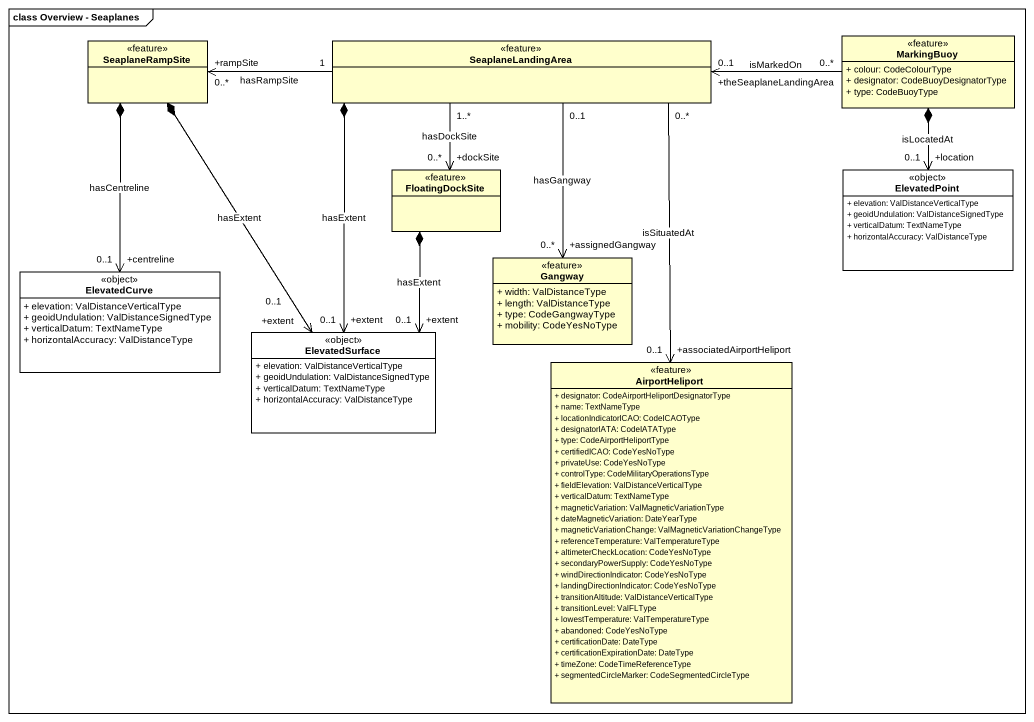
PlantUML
@startuml
mainframe class Overview - Seaplanes
hide circle
hide empty members
skinparam classAttributeIconSize 0
class SeaplaneRampSite <<feature>>
class SeaplaneLandingArea <<feature>>
class MarkingBuoy <<feature>> {
  + colour: CodeColourType
  + designator: CodeBuoyDesignatorType
  + type: CodeBuoyType
}
class FloatingDockSite <<feature>>
class ElevatedPoint <<object>> #FFFFFF {
  + elevation: ValDistanceVerticalType
  + geoidUndulation: ValDistanceSignedType
  + verticalDatum: TextNameType
  + horizontalAccuracy: ValDistanceType
}
class Gangway <<feature>> {
  + width: ValDistanceType
  + length: ValDistanceType
  + type: CodeGangwayType
  + mobility: CodeYesNoType
}
class ElevatedCurve <<object>> #FFFFFF {
  + elevation: ValDistanceVerticalType
  + geoidUndulation: ValDistanceSignedType
  + verticalDatum: TextNameType
  + horizontalAccuracy: ValDistanceType
}
class ElevatedSurface <<object>> #FFFFFF {
  + elevation: ValDistanceVerticalType
  + geoidUndulation: ValDistanceSignedType
  + verticalDatum: TextNameType
  + horizontalAccuracy: ValDistanceType
}
class AirportHeliport <<feature>> {
  + designator: CodeAirportHeliportDesignatorType
  + name: TextNameType
  + locationIndicatorICAO: CodeICAOType
  + designatorIATA: CodeIATAType
  + type: CodeAirportHeliportType
  + certifiedICAO: CodeYesNoType
  + privateUse: CodeYesNoType
  + controlType: CodeMilitaryOperationsType
  + fieldElevation: ValDistanceVerticalType
  + verticalDatum: TextNameType
  + magneticVariation: ValMagneticVariationType
  + dateMagneticVariation: DateYearType
  + magneticVariationChange: ValMagneticVariationChangeType
  + referenceTemperature: ValTemperatureType
  + altimeterCheckLocation: CodeYesNoType
  + secondaryPowerSupply: CodeYesNoType
  + windDirectionIndicator: CodeYesNoType
  + landingDirectionIndicator: CodeYesNoType
  + transitionAltitude: ValDistanceVerticalType
  + transitionLevel: ValFLType
  + lowestTemperature: ValTemperatureType
  + abandoned: CodeYesNoType
  + certificationDate: DateType
  + certificationExpirationDate: DateType
  + timeZone: CodeTimeReferenceType
  + segmentedCircleMarker: CodeSegmentedCircleType
}
SeaplaneRampSite *--> "+centreline\n0..1" ElevatedCurve : hasCentreline
SeaplaneRampSite *--> "+extent\n0..1" ElevatedSurface : hasExtent
SeaplaneLandingArea "1" -left-> "+rampSite\n0..*" SeaplaneRampSite : hasRampSite
SeaplaneLandingArea "1..*" --> "+dockSite\n0..*" FloatingDockSite : hasDockSite
SeaplaneLandingArea "0..1" --> "+assignedGangway\n0..*" Gangway : hasGangway
SeaplaneLandingArea *--> "+extent\n0..1" ElevatedSurface : hasExtent
SeaplaneLandingArea "0..*" --> "+associatedAirportHeliport\n0..1" AirportHeliport : isSituatedAt
MarkingBuoy "0..*" -left-> "+theSeaplaneLandingArea\n0..1" SeaplaneLandingArea : isMarkedOn
MarkingBuoy *--> "+location\n0..1" ElevatedPoint : isLocatedAt
FloatingDockSite *--> "+extent\n0..1" ElevatedSurface : hasExtent
@enduml
